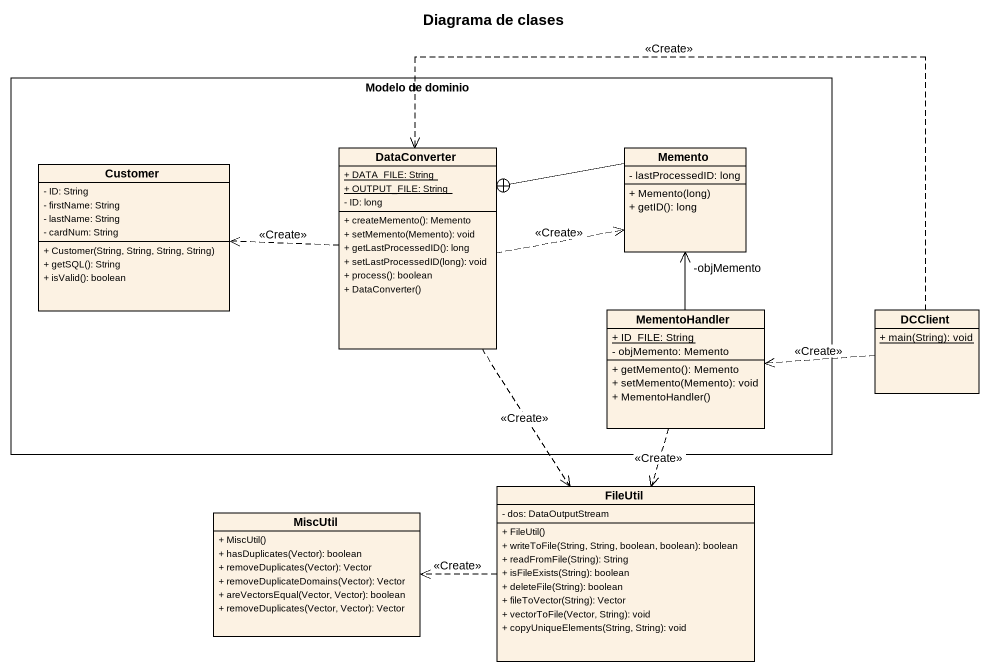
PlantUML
@startuml
title Diagrama de clases
hide circle
hide empty members
skinparam classAttributeIconSize 0
rectangle "Modelo de dominio" as Modelo_de_dominio {
  class DataConverter {
    {static} + DATA_FILE: String
    {static} + OUTPUT_FILE: String
    - ID: long
    + createMemento(): Memento
    + setMemento(Memento): void
    + getLastProcessedID(): long
    + setLastProcessedID(long): void
    + process(): boolean
    + DataConverter()
  }
  class Memento {
    - lastProcessedID: long
    + Memento(long)
    + getID(): long
  }
  class Customer {
    - ID: String
    - firstName: String
    - lastName: String
    - cardNum: String
    + Customer(String, String, String, String)
    + getSQL(): String
    + isValid(): boolean
  }
  class MementoHandler {
    {static} + ID_FILE: String
    - objMemento: Memento
    + getMemento(): Memento
    + setMemento(Memento): void
    + MementoHandler()
  }
}
class DCClient {
  {static} + main(String): void
}
class FileUtil {
  - dos: DataOutputStream
  + FileUtil()
  + writeToFile(String, String, boolean, boolean): boolean
  + readFromFile(String): String
  + isFileExists(String): boolean
  + deleteFile(String): boolean
  + fileToVector(String): Vector
  + vectorToFile(Vector, String): void
  + copyUniqueElements(String, String): void
}
class MiscUtil {
  + MiscUtil()
  + hasDuplicates(Vector): boolean
  + removeDuplicates(Vector): Vector
  + removeDuplicateDomains(Vector): Vector
  + areVectorsEqual(Vector, Vector): boolean
  + removeDuplicates(Vector, Vector): Vector
}
DataConverter .right.> Memento : <<Create>>
DataConverter .left.> Customer : <<Create>>
DataConverter ..> FileUtil : <<Create>>
Memento -left-+ DataConverter
MementoHandler -up-> "-objMemento" Memento
MementoHandler ..> FileUtil : <<Create>>
DCClient .left.> DataConverter : <<Create>>
DCClient .left.> MementoHandler : <<Create>>
FileUtil .left.> MiscUtil : <<Create>>
@enduml
